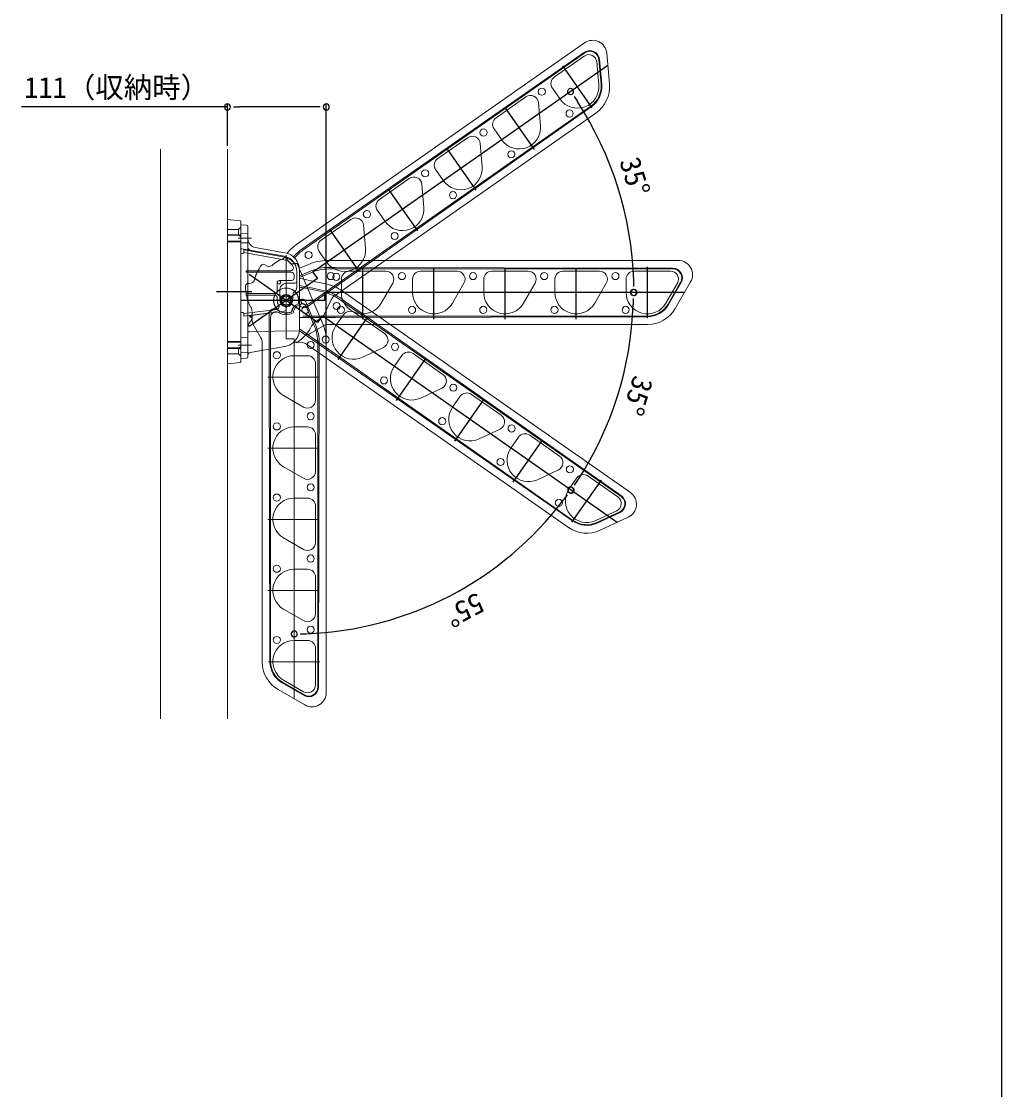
# Model space of a CAD drawing. Units: millimetres, scale not verified. Extents: x -693 to 693, y -1120 to 1122.
# Drawn here: x 417.6 to 693, y 532.6 to 832.7 of the extents above; entities that cross this region are included whole.
import ezdxf
from ezdxf.enums import TextEntityAlignment as Align

# ---------------------------------------------------------------- set-up
doc = ezdxf.new("R2010")
doc.units = ezdxf.units.MM
doc.header["$LTSCALE"] = 4
for name, color, linetype in [('0-3_YKK_12', 2, 'Continuous'), ('0-5_YKK_D', 6, 'Continuous'), ('0-6_YKK_ZWAK', 7, 'Continuous')]:
    doc.layers.add(name, color=color, linetype=linetype)
doc.layers.add('0-4_YKK_13', color=4, linetype='Continuous', lineweight=18)
doc.styles.add('ＭＳ ゴシック', font='')
doc.styles.get('ＭＳ ゴシック').set_extended_font_data('MS Gothic')

msp = doc.modelspace()

# ---------------------------------------------------------------- linework, layer by layer
at = {"layer": '0-3_YKK_12'}
for p, q in [((582.359, 820.327), (499.478, 762.293)), ((577.991, 808.449), (569.731, 820.244)), ((561.727, 796.786), (553.467, 808.582)), ((545.344, 785.314), (537.084, 797.11)), ((528.961, 773.843), (520.701, 785.638)), ((512.578, 762.371), (504.318, 774.167)), ((513.483, 749.099), (513.483, 763.499)), ((533.483, 749.099), (533.483, 763.499)), ((553.483, 749.099), (553.483, 763.499)), ((573.483, 749.099), (573.483, 763.499)), ((593.496, 749.324), (593.496, 763.724)), ((500.768, 748.148), (481.539, 761.612)), ((500.768, 760.45), (481.539, 746.986)), ((499.478, 762.293), (500.768, 760.45)), ((472.358, 756.799), (482.358, 756.799)), ((603.887, 756.549), (502.708, 756.549)), ((502.708, 756.549), (502.708, 754.299)), ((502.708, 754.299), (479.233, 754.299)), ((502.059, 749.991), (500.768, 748.148)), ((584.94, 691.957), (502.059, 749.991)), ((506.613, 737.707), (514.872, 749.503)), ((522.996, 726.236), (531.255, 738.032)), ((539.379, 714.764), (547.638, 726.56)), ((555.762, 703.293), (564.021, 715.089)), ((572.284, 691.999), (580.543, 703.794)), ((588.068, 693.446), (588.08, 693.421)), ((571.283, 690.57), (571.265, 690.545)), ((580.231, 689.761), (580.219, 689.787))]:
    msp.add_line(p, q, dxfattribs=at)
at = {"layer": '0-4_YKK_13'}
for p, q in [((494.884, 770.063), (575.778, 826.706)), ((575.899, 823.891), (496.684, 768.425)), ((575.789, 824.048), (498.011, 769.881)), ((567.324, 817.124), (575.716, 823)), ((575.789, 824.048), (575.899, 823.891)), ((582.029, 823.776), (582.057, 823.778)), ((582.057, 823.778), (582.812, 815.151)), ((579.248, 821.353), (579.814, 814.883)), ((579.823, 822.061), (580.008, 822.078)), ((580.44, 815.016), (579.823, 822.061)), ((580.633, 815.033), (580.008, 822.078)), ((568.922, 810.918), (566.771, 813.99)), ((580.633, 815.033), (580.44, 815.016)), ((550.94, 805.652), (559.333, 811.529)), ((498.312, 753.39), (577.587, 808.898)), ((506.106, 758.319), (577.707, 808.727)), ((562.865, 809.882), (563.431, 803.411)), ((577.587, 808.898), (577.707, 808.727)), ((579.008, 806.994), (505.465, 755.498)), ((578.991, 807.02), (579.008, 806.994)), ((552.539, 799.447), (550.388, 802.519)), ((534.557, 794.181), (542.95, 800.057)), ((456.683, 796.799), (456.683, 636.799)), ((475.483, 796.799), (475.483, 636.799)), ((546.482, 798.41), (547.048, 791.94)), ((536.156, 787.975), (534.005, 791.047)), ((518.174, 782.709), (526.567, 788.586)), ((530.099, 786.939), (530.665, 780.468)), ((519.773, 776.504), (517.622, 779.576)), ((475.483, 777.049), (475.483, 736.549)), ((475.483, 777.049), (479.005, 776.741)), ((479.233, 774.924), (478.608, 774.299)), ((479.233, 737.106), (479.233, 776.492)), ((479.233, 775.549), (479.233, 774.3)), ((480.872, 775.492), (479.233, 775.549)), ((481.233, 774.242), (481.233, 775.117)), ((501.791, 771.238), (510.184, 777.114)), ((513.716, 775.467), (514.282, 768.997)), ((478.608, 774.299), (475.483, 774.299)), ((475.483, 772.799), (479.233, 772.799)), ((478.608, 772.799), (475.483, 772.799)), ((475.483, 772.637), (479.233, 772.637)), ((482.263, 771.799), (478.453, 771.799)), ((478.608, 774.299), (478.608, 772.799)), ((479.233, 772.174), (478.608, 772.799)), ((479.233, 739.298), (479.233, 774.3)), ((479.233, 773.119), (481.233, 773.049)), ((481.233, 771.159), (481.233, 774.242)), ((475.483, 770.961), (479.233, 770.961)), ((479.233, 770.799), (475.483, 770.799)), ((481.233, 770.549), (479.235, 770.479)), ((479.44, 768.85), (481.233, 768.533)), ((480.108, 768.012), (480.108, 768.52)), ((480.108, 768.52), (491.575, 766.498)), ((481.233, 771.159), (481.233, 770.25)), ((481.233, 739.746), (481.233, 770.25)), ((481.233, 768.533), (491.471, 766.728)), ((481.283, 768.799), (481.408, 768.799)), ((481.377, 768.724), (481.283, 768.724)), ((481.408, 768.799), (481.377, 768.724)), ((481.708, 768.393), (481.377, 768.724)), ((491.602, 767.721), (483.299, 769.185)), ((498.011, 769.881), (496.364, 768.728)), ((479.233, 751.196), (479.233, 767.277)), ((479.475, 767.527), (479.867, 767.54)), ((480.108, 768.012), (480.108, 767.758)), ((491.341, 765.777), (480.108, 767.758)), ((481.218, 768.324), (481.708, 768.324)), ((481.708, 768.249), (481.644, 768.249)), ((481.783, 768.393), (481.708, 768.393)), ((481.708, 768.324), (481.708, 768.393)), ((481.783, 768.324), (481.708, 768.324)), ((481.708, 768.249), (481.708, 768.324)), ((481.783, 768.393), (481.783, 768.324)), ((491.742, 766.265), (491.742, 766.305)), ((491.983, 743.575), (491.983, 767.049)), ((492.457, 765.778), (492.523, 765.566)), ((503.39, 765.032), (501.239, 768.104)), ((503.402, 765.549), (602.155, 765.549)), ((602.155, 765.549), (602.155, 765.52)), ((480.733, 762.674), (480.733, 762.236)), ((480.733, 762.674), (493.257, 762.674)), ((494.983, 762.543), (494.983, 758.049)), ((495.116, 764.547), (495.723, 763.117)), ((495.702, 763.36), (498.517, 764.555)), ((501.044, 750.581), (495.723, 763.117)), ((495.733, 746.301), (495.733, 762.797)), ((498.964, 762.612), (495.733, 761.241)), ((505.858, 763.606), (503.848, 763.606)), ((600.64, 763.174), (503.936, 763.174)), ((600.64, 763.365), (505.858, 763.606)), ((509.733, 762.549), (519.979, 762.549)), ((529.733, 762.549), (539.979, 762.549)), ((549.733, 762.549), (559.979, 762.549)), ((569.733, 762.549), (579.979, 762.549)), ((589.733, 762.549), (599.979, 762.549)), ((600.64, 763.365), (600.64, 763.174)), ((493.483, 762.236), (480.733, 762.236)), ((489.983, 759.924), (493.483, 759.924)), ((494.233, 760.674), (494.233, 761.486)), ((494.983, 762.435), (494.983, 759.674)), ((499.052, 762.18), (495.733, 760.771)), ((495.733, 760.544), (500.226, 759.589)), ((500.226, 759.589), (503.219, 758.953)), ((507.483, 756.549), (507.483, 760.299)), ((527.483, 756.549), (527.483, 760.299)), ((547.483, 756.549), (547.483, 760.299)), ((567.483, 756.549), (567.483, 760.299)), ((587.483, 756.549), (587.483, 760.299)), ((605.619, 759.549), (601.289, 752.049)), ((479.233, 759.299), (479.233, 759.28)), ((481.388, 759.116), (481.625, 759.095)), ((489.483, 756.986), (489.483, 759.424)), ((490.233, 757.424), (490.233, 754.299)), ((494.483, 759.174), (491.983, 759.174)), ((499.037, 757.835), (495.733, 758.537)), ((498.768, 757.45), (496.386, 757.956)), ((497.862, 752.547), (506.106, 758.319)), ((502.294, 756.7), (498.768, 757.45)), ((502.47, 757.105), (499.037, 757.835)), ((507.789, 756.965), (588.684, 700.322)), ((521.927, 759.174), (518.68, 753.549)), ((541.927, 759.174), (538.68, 753.549)), ((561.927, 759.174), (558.68, 753.549)), ((581.927, 759.174), (578.68, 753.549)), ((601.927, 759.174), (598.68, 753.549)), ((599.268, 753.299), (602.805, 759.424)), ((599.437, 753.202), (602.965, 759.331)), ((602.805, 759.424), (602.965, 759.331)), ((480.733, 756.236), (480.733, 755.799)), ((480.733, 756.236), (488.733, 756.236)), ((488.733, 755.799), (480.733, 755.799)), ((489.483, 754.299), (489.483, 755.049)), ((493.928, 756.442), (493.727, 754.146)), ((498.926, 750.549), (497.413, 754.114)), ((502.79, 750.555), (504.633, 754.507)), ((586.08, 699.246), (506.865, 754.713)), ((508.688, 753.964), (507.04, 755.118)), ((586.19, 699.403), (508.688, 753.964)), ((479.867, 750.932), (479.475, 750.946)), ((480.108, 750.662), (489.342, 751.796)), ((491.544, 751.31), (480.108, 749.906)), ((491.544, 751.31), (482.755, 750.231)), ((491.983, 752.315), (491.983, 751.807)), ((491.983, 752.105), (491.983, 751.807)), ((498.456, 750.549), (497.505, 752.79)), ((501.044, 750.581), (502.24, 747.765)), ((511.255, 750.876), (519.648, 744.999)), ((599.437, 753.202), (599.268, 753.299)), ((480.108, 749.906), (480.108, 750.41)), ((481.818, 748.272), (482.164, 748.685)), ((481.833, 749.874), (481.833, 750.118)), ((482.008, 749.874), (481.833, 749.874)), ((482.364, 749.414), (481.846, 749.713)), ((482.152, 750.157), (481.904, 750.127)), ((482.133, 750.102), (482.133, 749.999)), ((482.273, 750.172), (482.755, 750.231)), ((482.384, 749.757), (482.273, 750.172)), ((482.718, 747.594), (484.898, 743.818)), ((495.794, 749.492), (505.858, 749.492)), ((496.646, 749.924), (593.423, 749.924)), ((593.495, 747.549), (503.715, 747.549)), ((505.858, 749.492), (593.423, 749.714)), ((505.971, 747.252), (508.122, 750.323)), ((593.423, 749.924), (593.423, 749.714)), ((481.716, 745.547), (481.233, 745.547)), ((495.71, 745.821), (500.592, 742.403)), ((495.733, 746.333), (572.568, 692.532)), ((498.689, 745.034), (502.465, 747.214)), ((479.233, 742.799), (475.483, 742.799)), ((475.483, 742.637), (479.233, 742.637)), ((482.263, 741.799), (478.453, 741.799)), ((479.233, 743.869), (481.233, 743.799)), ((494.233, 743.575), (491.983, 743.575)), ((494.185, 742.686), (496.505, 742.483)), ((494.233, 642.395), (494.233, 743.575)), ((571.265, 690.545), (497.721, 742.041)), ((500.592, 742.403), (572.448, 692.36)), ((500.858, 645.643), (500.858, 742.346)), ((501.291, 740.424), (501.291, 742.435)), ((503.233, 742.881), (503.233, 644.127)), ((475.483, 740.961), (479.233, 740.961)), ((475.483, 740.799), (479.233, 740.799)), ((478.608, 740.799), (475.483, 740.799)), ((478.608, 739.299), (475.483, 739.299)), ((479.233, 741.424), (478.608, 740.799)), ((478.608, 740.799), (478.608, 739.299)), ((479.233, 738.674), (478.608, 739.299)), ((481.233, 739.799), (479.233, 739.729)), ((479.233, 739.298), (479.233, 738.049)), ((481.233, 739.746), (481.233, 739.321)), ((481.233, 739.321), (481.233, 739.15)), ((481.233, 738.481), (481.233, 739.15)), ((481.853, 739.658), (491.602, 741.377)), ((487.176, 740.424), (487.399, 652.859)), ((494.233, 738.799), (497.983, 738.799)), ((501.05, 645.643), (501.291, 740.424)), ((519.308, 741.117), (513.421, 738.372)), ((522.354, 735.78), (524.505, 738.852)), ((527.638, 739.404), (536.031, 733.528)), ((475.483, 736.549), (479.005, 736.857)), ((479.233, 738.049), (480.872, 738.106)), ((500.233, 736.549), (500.233, 726.304)), ((486.783, 732.799), (501.183, 732.799)), ((535.691, 729.646), (529.804, 726.901)), ((496.858, 724.355), (491.233, 727.603)), ((538.737, 724.308), (540.888, 727.38)), ((544.021, 727.933), (552.414, 722.056)), ((494.233, 718.799), (497.983, 718.799)), ((552.074, 718.174), (546.188, 715.429)), ((500.233, 716.549), (500.233, 706.304)), ((555.12, 712.837), (557.271, 715.909)), ((555.12, 712.837), (557.271, 715.909)), ((560.404, 716.461), (568.797, 710.585)), ((486.783, 712.799), (501.183, 712.799)), ((496.858, 704.355), (491.233, 707.603)), ((568.457, 706.703), (562.571, 703.958)), ((571.503, 701.365), (573.654, 704.437)), ((576.788, 704.99), (585.18, 699.113)), ((494.233, 698.799), (497.983, 698.799)), ((500.233, 696.549), (500.233, 686.304)), ((586.19, 699.403), (586.08, 699.246)), ((584.84, 695.231), (578.954, 692.486)), ((579.293, 691.944), (585.702, 694.933)), ((579.375, 691.767), (585.781, 694.764)), ((585.702, 694.933), (585.781, 694.764)), ((486.783, 692.799), (501.183, 692.799)), ((572.568, 692.532), (572.448, 692.36)), ((579.375, 691.767), (579.293, 691.944)), ((588.08, 693.421), (580.231, 689.761)), ((496.858, 684.355), (491.233, 687.603)), ((494.233, 678.799), (497.983, 678.799)), ((500.233, 676.549), (500.233, 666.304)), ((486.783, 672.799), (501.183, 672.799)), ((496.858, 664.355), (491.233, 667.603)), ((494.233, 658.799), (497.983, 658.799)), ((500.233, 656.549), (500.233, 646.304)), ((487.008, 652.787), (501.408, 652.787)), ((490.886, 646.845), (497.016, 643.317)), ((490.983, 647.014), (497.108, 643.478)), ((496.858, 644.355), (491.233, 647.603)), ((497.233, 640.663), (489.733, 644.993))]:
    msp.add_line(p, q, dxfattribs=at)
at = {"layer": '0-4_YKK_13', "color": 7}
for p, q in [((482.383, 748.844), (482.383, 750.813)), ((499.865, 747.23), (498.456, 750.549)), ((500.297, 747.319), (498.926, 750.549)), ((501.958, 749.564), (500.024, 748.21))]:
    msp.add_line(p, q, dxfattribs=at)
at = {"layer": '0-4_YKK_13'}
for points in [[(480.108, 768.52), (480.108, 768.549), (481.283, 768.549)], [(481.283, 768.549), (481.283, 768.724), (481.283, 768.799)], [(481.408, 768.799), (481.761, 768.446), (481.708, 768.393)], [(480.108, 750.682), (480.108, 750.662), (480.108, 750.41)], [(487.176, 750.488), (487.176, 740.597), (487.176, 740.424)], [(481.783, 749.821), (481.783, 750.112), (481.904, 750.127)], [(487.609, 749.636), (487.609, 740.673), (487.608, 652.859)], [(481.716, 745.547), (488.662, 745.672), (495.465, 745.79)], [(485.233, 652.787), (485.233, 740.254), (485.233, 742.568)], [(494.271, 742.768), (494.08, 742.587), (494.014, 742.528)]]:
    msp.add_lwpolyline(points, dxfattribs=at)
for centre, radius in [((563.812, 812.986), 1), ((571.616, 806.853), 1), ((547.429, 801.515), 1), ((555.233, 795.382), 1), ((531.046, 790.043), 1), ((538.85, 783.91), 1), ((514.663, 778.572), 1), ((522.467, 772.439), 1), ((498.279, 767.1), 1), ((489.983, 759.424), 0.5), ((504.483, 761.174), 1), ((506.084, 760.967), 1), ((524.483, 761.174), 1), ((544.483, 761.174), 1), ((564.483, 761.174), 1), ((584.483, 761.174), 1), ((491.983, 754.299), 1.725), ((491.983, 754.299), 1.673), ((491.983, 754.299), 1.431), ((491.983, 754.299), 1.25), ((506.166, 752.761), 1), ((497.358, 751.674), 1), ((507.358, 751.674), 1), ((527.358, 751.674), 1), ((547.358, 751.674), 1), ((567.358, 751.674), 1), ((587.358, 751.674), 1), ((498.858, 741.799), 1), ((503.072, 743.33), 1), ((522.549, 741.289), 1), ((489.358, 738.924), 1), ((519.455, 731.858), 1), ((538.932, 729.818), 1), ((498.858, 721.799), 1), ((535.838, 720.387), 1), ((489.358, 718.924), 1), ((555.315, 718.346), 1), ((552.221, 708.915), 1), ((571.698, 706.875), 1), ((498.858, 701.799), 1), ((489.358, 698.924), 1), ((568.604, 697.444), 1), ((498.858, 681.799), 1), ((489.358, 678.924), 1), ((498.858, 661.799), 1), ((489.358, 658.924), 1)]:
    msp.add_circle(centre, radius, dxfattribs=at)
for centre, radius, start, end in [((578.072, 823.43), 4, 5, 125), ((577.006, 821.157), 2.25, 5, 125), ((577.333, 821.844), 2.5, 5, 125), ((568.614, 815.281), 2.25, 125, 215), ((573.837, 814.36), 6, 215, 5), ((573.715, 814.428), 6.75, 305, 5), ((573.846, 814.367), 9, 305, 5), ((560.623, 809.686), 2.25, 5, 125), ((552.231, 803.809), 2.25, 125, 215), ((557.454, 802.888), 6, 215, 5), ((544.24, 798.214), 2.25, 5, 125), ((535.848, 792.338), 2.25, 125, 215), ((541.071, 791.417), 6, 215, 5), ((527.857, 786.743), 2.25, 5, 125), ((519.465, 780.866), 2.25, 125, 215), ((511.474, 775.271), 2.25, 5, 125), ((524.688, 779.945), 6, 215, 5), ((478.983, 776.492), 0.25, 0, 85), ((480.858, 775.117), 0.375, 0, 88), ((483.733, 771.647), 2.5, 180, 260), ((479.483, 769.096), 0.25, 180, 260), ((502.054, 759.824), 12.5, 125, 141.73893), ((503.533, 758.489), 12.5, 125, 139.67003), ((503.082, 769.395), 2.25, 125, 215), ((508.305, 768.474), 6, 215, 5), ((479.483, 767.277), 0.25, 92, 180), ((479.858, 767.79), 0.25, 272, 0), ((481.708, 768.324), 0.075, 270, 0), ((481.708, 768.393), 0.075, 0, 45), ((495.726, 755.302), 11.75, 111.23731, 130.90017), ((490.733, 762.331), 3.5, 23.42649, 80), ((491.742, 765.555), 0.749, 17.31351, 111.2541), ((490.733, 762.543), 4.25, 0, 80), ((490.858, 762.435), 4.125, 0, 80), ((490.733, 762.797), 5, 0, 80), ((493.836, 765.976), 1.375, 197.3303, 277.83327), ((503.854, 758.185), 12.5, 125, 139.66925), ((503.402, 753.049), 12.5, 90, 113), ((602.155, 761.549), 4, 330, 90), ((494.474, 757.267), 11.75, 143.90702, 165.90017), ((485.585, 763.747), 0.75, 50, 143.90956), ((487.133, 765.222), 1.375, 230, 310.90017), ((493.257, 763.424), 0.75, 270, 23.42649), ((495.625, 752.974), 11.75, 93.68401, 97.83327), ((494.886, 764.45), 0.25, 23, 93.68401), ((503.848, 751.106), 12.5, 90, 113), ((503.936, 750.674), 12.5, 90, 113), ((509.733, 760.299), 2.25, 90, 180), ((519.979, 760.299), 2.25, 330, 90), ((529.733, 760.299), 2.25, 90, 180), ((539.979, 760.299), 2.25, 330, 90), ((549.733, 760.299), 2.25, 90, 180), ((559.979, 760.299), 2.25, 330, 90), ((569.733, 760.299), 2.25, 90, 180), ((579.979, 760.299), 2.25, 330, 90), ((589.733, 760.299), 2.25, 90, 180), ((599.979, 760.299), 2.25, 330, 90), ((600.64, 760.674), 2.5, 330, 90), ((481.745, 760.465), 1.375, 265, 345.90017), ((493.483, 761.486), 0.75, 0, 90), ((493.483, 760.674), 0.75, 270, 0), ((494.483, 759.674), 0.5, 270, 0), ((492.321, 758.159), 11.75, 178.90702, 209.21163), ((481.322, 758.369), 0.749, 84.98321, 178.9238), ((491.983, 754.299), 3.545, 124.9444, 296.39062), ((491.983, 754.299), 3.5, 343.71515, 295.97285), ((488.733, 756.986), 0.75, 270, 0), ((491.983, 757.424), 1.75, 90, 180), ((491.983, 754.299), 3.545, 343.29738, 68.83001), ((493.233, 758.049), 1.75, 293.37203, 0), ((496.179, 756.978), 1, 78, 116.43388), ((499.695, 744.474), 12.5, 55, 78), ((499.871, 744.878), 12.5, 55, 78), ((500.62, 746.726), 12.5, 55, 78), ((513.483, 756.549), 6, 180, 330), ((533.483, 756.549), 6, 180, 330), ((553.483, 756.549), 6, 180, 330), ((573.483, 756.549), 6, 180, 330), ((593.483, 756.549), 6, 180, 330), ((488.733, 755.049), 0.75, 0, 90), ((491.983, 754.299), 2.5, 180, 212.76324), ((491.983, 754.299), 1.75, 180, 257.16041), ((491.983, 754.299), 1.75, 277.18076, 355), ((496.492, 753.723), 1, 23, 172.71948), ((497.452, 754.618), 1.5, 183.3447, 267.52153), ((506.899, 753.45), 2.5, 125, 155), ((479.483, 751.196), 0.25, 180, 268), ((479.858, 750.682), 0.25, 0, 88), ((479.883, 751.205), 2.5, 0, 29.21163), ((488.676, 750.488), 1.5, 49.04352, 177.69394), ((489.109, 749.636), 1.5, 142.52153, 179.99983), ((489.109, 749.636), 1.5, 58.3447, 142.52153), ((489.25, 752.54), 0.75, 277, 32.76324), ((491.983, 754.299), 3.978, 238.3447, 300.20238), ((491.483, 751.807), 0.5, 277, 0), ((491.483, 751.807), 0.5, 277, 0), ((491.483, 752.105), 0.5, 0, 77.16041), ((492.233, 752.315), 0.25, 97.18076, 180), ((495.983, 750.924), 2.478, 104.97924, 174.70876), ((495.983, 750.924), 2.432, 104.38217, 175.30583), ((495.983, 750.924), 2, 97.48864, 181.79666), ((496.584, 752.399), 1, 23, 149.48645), ((497.002, 753.775), 1.5, 212.27793, 302.69394), ((497.452, 754.618), 1.5, 267.52153, 304.99983), ((500.524, 751.612), 2.5, 305, 335), ((509.965, 749.033), 2.25, 55, 145), ((593.423, 756.674), 6.75, 270, 330), ((593.495, 756.549), 9, 270, 330), ((483.733, 746.665), 2.5, 140, 180), ((481.908, 749.821), 0.125, 180, 240), ((482.008, 749.999), 0.125, 270, 0), ((481.883, 750.102), 0.25, 0, 12.01758), ((481.283, 749.424), 1.15, 320, 16.82131), ((482.302, 749.305), 0.125, 353.36234, 60), ((484.883, 748.844), 2.5, 180, 210), ((501.458, 746.162), 2.5, 125, 154.21163), ((490.733, 742.881), 12.5, 0, 23), ((503.715, 745.049), 2.5, 90, 120), ((490.733, 746.301), 5, 315.03575, 0), ((488.628, 752.361), 11.75, 303.90702, 334.21163), ((497.439, 747.199), 2.5, 270, 300), ((488.358, 742.346), 12.5, 0, 23), ((488.791, 742.435), 12.5, 0, 23), ((510.886, 743.81), 6, 145, 295), ((518.357, 743.156), 2.25, 295, 55), ((482.733, 742.568), 2.5, 359.9994, 30), ((490.733, 746.301), 5, 280, 311.00768), ((494.764, 743.231), 0.749, 223.26783, 303.9238), ((496.287, 739.993), 2.5, 55, 85), ((480.858, 738.481), 0.375, 272, 0), ((481.983, 738.92), 0.75, 100, 180), ((494.233, 732.799), 6, 90, 240), ((497.983, 736.549), 2.25, 0, 90), ((526.348, 737.561), 2.25, 55, 145), ((478.983, 737.106), 0.25, 275, 0), ((527.269, 732.339), 6, 145, 295), ((534.74, 731.685), 2.25, 295, 55), ((542.731, 726.09), 2.25, 55, 145), ((497.983, 726.304), 2.25, 240, 0), ((543.652, 720.867), 6, 145, 295), ((551.123, 720.213), 2.25, 295, 55), ((494.233, 712.799), 6, 90, 240), ((497.983, 716.549), 2.25, 0, 90), ((559.114, 714.618), 2.25, 55, 145), ((560.035, 709.395), 6, 145, 295), ((567.506, 708.742), 2.25, 295, 55), ((497.983, 706.304), 2.25, 240, 0), ((575.497, 703.147), 2.25, 55, 145), ((576.418, 697.924), 6, 145, 295), ((586.389, 697.046), 4, 295, 55), ((494.233, 692.799), 6, 90, 240), ((497.983, 696.549), 2.25, 0, 90), ((583.889, 697.27), 2.25, 295, 55), ((584.646, 697.198), 2.5, 295, 55), ((576.427, 697.917), 9, 235, 295), ((576.44, 698.061), 6.75, 235, 295), ((497.983, 686.304), 2.25, 240, 0), ((494.233, 672.799), 6, 90, 240), ((497.983, 676.549), 2.25, 0, 90), ((497.983, 666.304), 2.25, 240, 0), ((494.233, 652.799), 6, 90, 240), ((497.983, 656.549), 2.25, 0, 90), ((494.233, 652.787), 9, 180, 240), ((494.358, 652.859), 6.75, 180, 240), ((497.983, 646.304), 2.25, 240, 0), ((498.358, 645.643), 2.5, 240, 0), ((499.233, 644.127), 4, 240, 0)]:
    msp.add_arc(centre, radius, start, end, dxfattribs=at)
for centre, major_axis, start_param, end_param in [((577.327, 821.84), (-2.205, -1.544), 2.619263, 4.7098479), ((573.701, 814.417), (-5.701, -3.992), 1.5733374, 2.619263), ((600.633, 760.674), (-2.691, 0), 2.619263, 4.7098479), ((593.405, 756.674), (-6.96, 0), 1.5733374, 2.619263), ((584.64, 697.202), (-2.205, 1.544), 2.619263, 4.7098479), ((576.425, 698.071), (-5.701, 3.992), 1.5733374, 2.619263), ((494.358, 652.877), (0, 6.96), 1.5733374, 2.619263), ((498.358, 645.649), (0, 2.691), 2.619263, 4.7098479)]:
    msp.add_ellipse(centre, major_axis=major_axis, ratio=0.999997, start_param=start_param, end_param=end_param, dxfattribs=at)
at = {"layer": '0-5_YKK_D'}
for p, q in [((572.854, 811.597), (573.805, 810.188)), ((475.483, 808.695), (417.577, 808.695)), ((475.483, 797.799), (475.483, 809.695)), ((477.183, 808.695), (478.883, 808.695)), ((499.833, 808.695), (478.883, 808.695)), ((501.533, 808.695), (499.833, 808.695)), ((503.233, 742.081), (503.233, 809.695)), ((589.675, 758.249), (589.645, 759.948)), ((589.509, 754.849), (589.48, 753.149)), ((572.975, 702.41), (573.926, 703.819)), ((570.926, 699.695), (569.926, 698.32)), ((495.933, 660.656), (497.633, 660.686))]:
    msp.add_line(p, q, dxfattribs=at)
for centre, radius, start, end in [((571.903, 813.006), 0.85, 124.01039, 304.01039), ((571.903, 813.006), 0.85, 304.01039, 124.01039), ((475.483, 808.695), 0.85, 0, 180), ((475.483, 808.695), 0.85, 180, 0), ((503.233, 808.695), 0.85, 0, 180), ((503.233, 808.695), 0.85, 180, 0), ((491.274, 756.549), 98.43, 1.97922, 33.02078), ((589.539, 756.549), 0.85, 88.9942, 268.9942), ((589.704, 756.549), 0.85, 90.98961, 270.98961), ((589.539, 756.549), 0.85, 268.9942, 88.9942), ((589.704, 756.549), 0.85, 270.98961, 90.98961), ((492.693, 756.549), 96.846, 327.01159, 357.98841), ((571.926, 701.069), 0.85, 53.97297, 233.97297), ((572.025, 701), 0.85, 56.0058, 236.0058), ((571.926, 701.069), 0.85, 233.97297, 53.97297), ((572.025, 701), 0.85, 236.0058, 56.0058), ((494.233, 755.47), 94.845, 272.05405, 322.94595), ((494.233, 660.625), 0.85, 1.02703, 181.02703), ((494.233, 660.625), 0.85, 181.02703, 1.02703)]:
    msp.add_arc(centre, radius, start, end, dxfattribs=at)
at = {"layer": '0-6_YKK_ZWAK'}
msp.add_line((693, 1064.1), (693, -1119.9), dxfattribs=at)

# ---------------------------------------------------------------- texts
at = {"layer": '0-5_YKK_D', "style": 'ＭＳ ゴシック'}
msp.add_text('111（収納時）', height=5.865, dxfattribs=at).set_placement((418.377, 809.495), align=Align.BOTTOM_LEFT)
for s, rotation, p in [('35°', 287.289, (583.865, 792.965)), ('35°', 252.5, (588.001, 734.104)), ('55°', 207.5, (544.831, 673.981))]:
    msp.add_text(s, height=5.865, rotation=rotation, dxfattribs=at).set_placement(p, align=Align.BOTTOM_LEFT)

doc.saveas('drawing.dxf')
